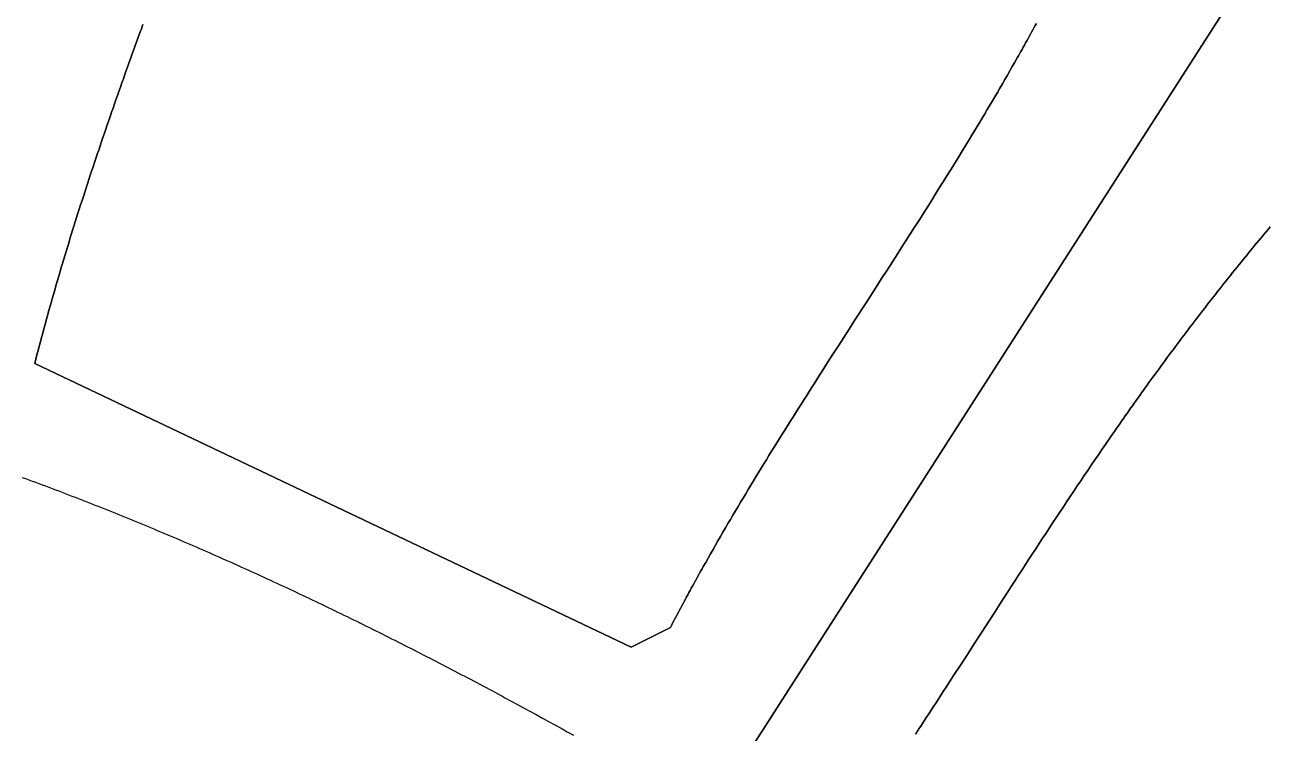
# Model space of a CAD drawing. Header units: millimetres. Extents: x -97041 to 275168, y -12500 to 263793.
# Drawn here: x 86904 to 124307, y 151008 to 172291 of the extents above; entities that cross this region are included whole.
import ezdxf

# ---------------------------------------------------------------- set-up
doc = ezdxf.new("R2010")
doc.units = ezdxf.units.MM
doc.layers.add('CLOSED_AREAS', color=7, linetype='Continuous')

msp = doc.modelspace()

# ---------------------------------------------------------------- linework, layer by layer
at = {"layer": 'CLOSED_AREAS'}
for points in [[(107468.19, 148598.322), (134201.851, 190314.585)], [(134201.851, 190314.585), (107468.19, 148598.322)], [(117285.609, 172337.34), (117250.167, 172272.054), (117214.647, 172206.8), (117179.05, 172141.578), (117143.376, 172076.389), (117107.625, 172011.23), (117071.799, 171946.103), (117035.898, 171881.008), (116999.922, 171815.943), (116963.872, 171750.908), (116927.749, 171685.905), (116891.552, 171620.931), (116855.284, 171555.987), (116818.944, 171491.073), (116782.533, 171426.188), (116746.052, 171361.333), (116709.5, 171296.506), (116636.19, 171166.939), (116562.608, 171037.485), (116488.757, 170908.141), (116414.644, 170778.907), (116340.272, 170649.78), (116265.646, 170520.757), (116190.771, 170391.838), (116115.652, 170263.021), (116040.293, 170134.302), (115964.699, 170005.681), (115888.874, 169877.155), (115812.824, 169748.723), (115736.553, 169620.382), (115660.066, 169492.131), (115583.367, 169363.968), (115506.461, 169235.89), (115429.352, 169107.896), (115352.046, 168979.984), (115274.547, 168852.152), (115196.86, 168724.398), (115118.99, 168596.72), (115040.94, 168469.116), (114962.716, 168341.584), (114884.323, 168214.122), (114805.765, 168086.729), (114727.047, 167959.402), (114648.173, 167832.139), (114569.148, 167704.939), (114489.978, 167577.799), (114410.666, 167450.718), (114331.217, 167323.694), (114251.636, 167196.724), (114171.928, 167069.807), (114092.097, 166942.941), (114012.148, 166816.123), (113932.085, 166689.353), (113851.914, 166562.628), (113771.639, 166435.946), (113691.265, 166309.304), (113610.796, 166182.703), (113530.237, 166056.138), (113449.593, 165929.609), (113368.868, 165803.113), (113288.068, 165676.648), (113126.258, 165423.806), (112964.2, 165171.066), (112801.933, 164918.412), (112639.493, 164665.831), (112476.918, 164413.305), (112314.245, 164160.82), (112151.512, 163908.36), (111826.016, 163403.452), (111663.327, 163150.973), (111500.728, 162898.457), (111338.257, 162645.889), (111175.949, 162393.252), (111013.844, 162140.532), (110851.978, 161887.713), (110771.147, 161761.261), (110690.389, 161634.779), (110609.71, 161508.264), (110529.114, 161381.714), (110448.606, 161255.129), (110368.191, 161128.504), (110287.873, 161001.84), (110207.658, 160875.133), (110127.548, 160748.382), (110047.551, 160621.585), (109967.669, 160494.74), (109887.908, 160367.845), (109808.272, 160240.898), (109728.766, 160113.897), (109649.396, 159986.84), (109570.164, 159859.726), (109491.077, 159732.552), (109412.138, 159605.316), (109333.353, 159478.016), (109254.726, 159350.652), (109176.262, 159223.219), (109097.966, 159095.717), (109019.842, 158968.144), (108941.894, 158840.498), (108864.128, 158712.776), (108786.549, 158584.978), (108709.16, 158457.1), (108631.967, 158329.141), (108554.974, 158201.099), (108478.186, 158072.973), (108401.608, 157944.759), (108325.245, 157816.457), (108249.1, 157688.064), (108173.179, 157559.578), (108097.486, 157430.998), (108022.026, 157302.321), (107946.804, 157173.546), (107871.825, 157044.67), (107797.093, 156915.692), (107722.612, 156786.61), (107648.388, 156657.421), (107574.425, 156528.124), (107500.728, 156398.717), (107427.301, 156269.198), (107354.15, 156139.566), (107317.679, 156074.706), (107281.278, 156009.817), (107244.949, 155944.898), (107208.691, 155879.95), (107172.506, 155814.972), (107136.393, 155749.964), (107100.354, 155684.925), (107064.389, 155619.855), (107028.499, 155554.755), (106992.684, 155489.623), (106956.945, 155424.46), (106921.282, 155359.266), (106885.696, 155294.039), (106850.188, 155228.781), (106814.758, 155163.49), (106779.407, 155098.166), (106744.135, 155032.81), (106708.942, 154967.42), (106673.831, 154901.997), (106638.8, 154836.541), (106603.852, 154771.05), (106568.985, 154705.526), (106534.201, 154639.967), (106499.501, 154574.374), (106464.885, 154508.746), (106430.353, 154443.083), (106395.906, 154377.384), (106361.546, 154311.65), (106327.271, 154245.881), (106293.084, 154180.075), (105117.978, 153592.522), (87197.611, 162112.041), (87231.239, 162242.98), (87265.094, 162373.795), (87299.175, 162504.486), (87333.479, 162635.054), (87368.005, 162765.5), (87402.75, 162895.827), (87437.713, 163026.035), (87472.892, 163156.125), (87508.284, 163286.099), (87543.889, 163415.959), (87579.704, 163545.705), (87615.726, 163675.339), (87651.955, 163804.861), (87688.388, 163934.275), (87725.023, 164063.58), (87761.858, 164192.778), (87798.892, 164321.87), (87836.123, 164450.858), (87873.547, 164579.743), (87911.165, 164708.527), (87948.972, 164837.21), (87986.969, 164965.794), (88025.152, 165094.28), (88063.521, 165222.669), (88102.072, 165350.963), (88140.804, 165479.164), (88179.715, 165607.272), (88218.803, 165735.288), (88258.066, 165863.215), (88297.503, 165991.053), (88337.11, 166118.804), (88376.888, 166246.468), (88416.832, 166374.048), (88456.942, 166501.545), (88497.216, 166628.959), (88537.651, 166756.293), (88578.246, 166883.547), (88618.998, 167010.723), (88659.906, 167137.823), (88700.969, 167264.846), (88742.183, 167391.796), (88783.547, 167518.672), (88825.059, 167645.477), (88866.717, 167772.211), (88908.52, 167898.877), (88950.465, 168025.475), (88992.55, 168152.006), (89034.773, 168278.472), (89077.133, 168404.875), (89119.628, 168531.215), (89162.255, 168657.494), (89205.012, 168783.713), (89247.899, 168909.873), (89290.912, 169035.976), (89334.05, 169162.024), (89377.311, 169288.017), (89420.692, 169413.956), (89464.193, 169539.843), (89507.811, 169665.68), (89551.544, 169791.467), (89595.391, 169917.207), (89639.348, 170042.899), (89683.415, 170168.546), (89727.59, 170294.149), (89771.87, 170419.709), (89816.253, 170545.228), (89860.738, 170670.706), (89905.323, 170796.146), (89950.006, 170921.547), (89994.784, 171046.913), (90039.656, 171172.243), (90084.621, 171297.54), (90129.675, 171422.805), (90174.817, 171548.038), (90220.046, 171673.242), (90265.358, 171798.417), (90310.753, 171923.565), (90356.228, 172048.687), (90401.782, 172173.785), (90447.412, 172298.86)], [(90447.412, 172298.86), (90401.782, 172173.785), (90356.228, 172048.687), (90310.753, 171923.565), (90265.358, 171798.417), (90220.046, 171673.242), (90174.817, 171548.038), (90129.675, 171422.805), (90084.621, 171297.54), (90039.656, 171172.243), (89994.784, 171046.913), (89950.006, 170921.547), (89905.323, 170796.146), (89860.738, 170670.706), (89816.253, 170545.228), (89771.87, 170419.709), (89727.59, 170294.149), (89683.415, 170168.546), (89639.348, 170042.899), (89595.391, 169917.207), (89551.544, 169791.467), (89507.811, 169665.68), (89464.193, 169539.843), (89420.692, 169413.956), (89377.311, 169288.017), (89334.05, 169162.024), (89290.912, 169035.976), (89247.899, 168909.873), (89205.012, 168783.713), (89162.255, 168657.494), (89119.628, 168531.215), (89077.133, 168404.875), (89034.773, 168278.472), (88992.55, 168152.006), (88950.465, 168025.475), (88908.52, 167898.877), (88866.717, 167772.211), (88825.059, 167645.477), (88783.547, 167518.672), (88742.183, 167391.796), (88700.969, 167264.846), (88659.906, 167137.823), (88618.998, 167010.723), (88578.246, 166883.547), (88537.651, 166756.293), (88497.216, 166628.959), (88456.942, 166501.545), (88416.832, 166374.048), (88376.888, 166246.468), (88337.11, 166118.804), (88297.503, 165991.053), (88258.066, 165863.215), (88218.803, 165735.288), (88179.715, 165607.272), (88140.804, 165479.164), (88102.072, 165350.963), (88063.521, 165222.669), (88025.152, 165094.28), (87986.969, 164965.794), (87948.972, 164837.21), (87911.165, 164708.527), (87873.547, 164579.743), (87836.123, 164450.858), (87798.892, 164321.87), (87761.858, 164192.778), (87725.023, 164063.58), (87688.388, 163934.275), (87651.955, 163804.861), (87615.726, 163675.339), (87579.704, 163545.705), (87543.889, 163415.959), (87508.284, 163286.099), (87472.892, 163156.125), (87437.713, 163026.035), (87402.75, 162895.827), (87368.005, 162765.5), (87333.479, 162635.054), (87299.175, 162504.486), (87265.094, 162373.795), (87231.239, 162242.98), (87197.611, 162112.041), (105117.978, 153592.522), (106293.084, 154180.075), (106327.271, 154245.881), (106361.546, 154311.65), (106395.906, 154377.384), (106430.353, 154443.083), (106464.885, 154508.746), (106499.501, 154574.374), (106534.201, 154639.967), (106568.985, 154705.526), (106603.852, 154771.05), (106638.8, 154836.541), (106673.831, 154901.997), (106708.942, 154967.42), (106744.135, 155032.81), (106779.407, 155098.166), (106814.758, 155163.49), (106850.188, 155228.781), (106885.696, 155294.039), (106921.282, 155359.266), (106956.945, 155424.46), (106992.684, 155489.623), (107028.499, 155554.755), (107064.389, 155619.855), (107100.354, 155684.925), (107136.393, 155749.964), (107172.506, 155814.972), (107208.691, 155879.95), (107244.949, 155944.898), (107281.278, 156009.817), (107317.679, 156074.706), (107354.15, 156139.566), (107427.301, 156269.198), (107500.728, 156398.717), (107574.425, 156528.124), (107648.388, 156657.421), (107722.612, 156786.61), (107797.093, 156915.692), (107871.825, 157044.67), (107946.804, 157173.546), (108022.026, 157302.321), (108097.486, 157430.998), (108173.179, 157559.578), (108249.1, 157688.064), (108325.245, 157816.457), (108401.608, 157944.759), (108478.186, 158072.973), (108554.974, 158201.099), (108631.967, 158329.141), (108709.16, 158457.1), (108786.549, 158584.978), (108864.128, 158712.776), (108941.894, 158840.498), (109019.842, 158968.144), (109097.966, 159095.717), (109176.262, 159223.219), (109254.726, 159350.652), (109333.353, 159478.016), (109412.138, 159605.316), (109491.077, 159732.552), (109570.164, 159859.726), (109649.396, 159986.84), (109728.766, 160113.897), (109808.272, 160240.898), (109887.908, 160367.845), (109967.669, 160494.74), (110047.551, 160621.585), (110127.548, 160748.382), (110207.658, 160875.133), (110287.873, 161001.84), (110368.191, 161128.504), (110448.606, 161255.129), (110529.114, 161381.714), (110609.71, 161508.264), (110690.389, 161634.779), (110771.147, 161761.261), (110851.978, 161887.713), (111013.844, 162140.532), (111175.949, 162393.252), (111338.257, 162645.889), (111500.728, 162898.457), (111663.327, 163150.973), (111826.016, 163403.452), (112151.512, 163908.36), (112314.245, 164160.82), (112476.918, 164413.305), (112639.493, 164665.831), (112801.933, 164918.412), (112964.2, 165171.066), (113126.258, 165423.806), (113288.068, 165676.648), (113368.868, 165803.113), (113449.593, 165929.609), (113530.237, 166056.138), (113610.796, 166182.703), (113691.265, 166309.304), (113771.639, 166435.946), (113851.914, 166562.628), (113932.085, 166689.353), (114012.148, 166816.123), (114092.097, 166942.941), (114171.928, 167069.807), (114251.636, 167196.724), (114331.217, 167323.694), (114410.666, 167450.718), (114489.978, 167577.799), (114569.148, 167704.939), (114648.173, 167832.139), (114727.047, 167959.402), (114805.765, 168086.729), (114884.323, 168214.122), (114962.716, 168341.584), (115040.94, 168469.116), (115118.99, 168596.72), (115196.86, 168724.398), (115274.547, 168852.152), (115352.046, 168979.984), (115429.352, 169107.896), (115506.461, 169235.89), (115583.367, 169363.968), (115660.066, 169492.131), (115736.553, 169620.382), (115812.824, 169748.723), (115888.874, 169877.155), (115964.699, 170005.681), (116040.293, 170134.302), (116115.652, 170263.021), (116190.771, 170391.838), (116265.646, 170520.757), (116340.272, 170649.78), (116414.644, 170778.907), (116488.757, 170908.141), (116562.608, 171037.485), (116636.19, 171166.939), (116709.5, 171296.506), (116746.052, 171361.333), (116782.533, 171426.188), (116818.944, 171491.073), (116855.284, 171555.987), (116891.552, 171620.931), (116927.749, 171685.905), (116963.872, 171750.908), (116999.922, 171815.943), (117035.898, 171881.008), (117071.799, 171946.103), (117107.625, 172011.23), (117143.376, 172076.389), (117179.05, 172141.578), (117214.647, 172206.8), (117250.167, 172272.054), (117285.609, 172337.34)], [(113655.383, 150970.898), (113681.188, 151011.463), (113707.132, 151052.036), (113733.201, 151092.616), (113759.382, 151133.202), (113812.025, 151214.389), (113864.95, 151295.591), (113918.047, 151376.803), (113971.206, 151458.018), (114075.602, 151617.662), (114179.821, 151777.293), (114283.872, 151936.906), (114387.764, 152096.5), (114491.505, 152256.073), (114595.104, 152415.621), (114698.572, 152575.142), (114801.915, 152734.633), (115008.268, 153053.517), (115214.234, 153372.253), (115419.886, 153690.819), (115625.294, 154009.195), (116035.67, 154645.297), (116240.78, 154962.982), (116445.933, 155280.395), (116548.549, 155438.993), (116651.203, 155597.516), (116753.903, 155755.961), (116856.66, 155914.325), (116959.481, 156072.606), (117062.376, 156230.801), (117165.353, 156388.908), (117268.422, 156546.924), (117371.592, 156704.846), (117474.871, 156862.672), (117578.269, 157020.4), (117681.795, 157178.027), (117785.457, 157335.55), (117889.264, 157492.967), (117993.226, 157650.275), (118097.351, 157807.472), (118201.648, 157964.555), (118306.127, 158121.521), (118410.796, 158278.368), (118515.664, 158435.094), (118620.741, 158591.696), (118726.035, 158748.171), (118831.554, 158904.517), (118937.309, 159060.731), (119043.308, 159216.811), (119149.56, 159372.753), (119202.784, 159450.673), (119256.074, 159528.557), (119309.432, 159606.405), (119362.859, 159684.218), (119416.356, 159761.995), (119469.924, 159839.735), (119523.564, 159917.438), (119577.278, 159995.105), (119631.066, 160072.733), (119684.929, 160150.325), (119738.87, 160227.878), (119792.888, 160305.392), (119846.985, 160382.868), (119901.162, 160460.305), (119955.42, 160537.703), (120009.761, 160615.061), (120064.185, 160692.379), (120118.693, 160769.657), (120173.288, 160846.894), (120227.969, 160924.09), (120282.738, 161001.245), (120337.596, 161078.358), (120392.544, 161155.429), (120447.583, 161232.459), (120502.715, 161309.445), (120557.94, 161386.389), (120613.26, 161463.29), (120668.676, 161540.147), (120729.166, 161623.84), (120789.772, 161707.48), (120850.494, 161791.069), (120911.332, 161874.605), (120972.287, 161958.09), (121033.359, 162041.521), (121094.549, 162124.901), (121155.857, 162208.227), (121217.284, 162291.502), (121278.829, 162374.723), (121340.494, 162457.892), (121402.279, 162541.009), (121464.184, 162624.072), (121526.21, 162707.083), (121588.357, 162790.04), (121650.626, 162872.945), (121713.017, 162955.796), (121775.531, 163038.595), (121838.167, 163121.34), (121900.927, 163204.032), (121963.811, 163286.67), (122026.819, 163369.255), (122089.952, 163451.787), (122153.21, 163534.265), (122216.594, 163616.69), (122280.104, 163699.06), (122343.741, 163781.377), (122407.504, 163863.64), (122471.395, 163945.85), (122535.414, 164028.005), (122599.561, 164110.106), (122663.837, 164192.154), (122728.243, 164274.147), (122792.777, 164356.085), (122857.442, 164437.97), (122922.238, 164519.8), (122987.164, 164601.576), (123052.222, 164683.297), (123117.412, 164764.964), (123182.734, 164846.576), (123248.189, 164928.133), (123313.777, 165009.636), (123379.499, 165091.084), (123445.355, 165172.477), (123511.345, 165253.815), (123577.471, 165335.098), (123643.732, 165416.326), (123710.128, 165497.498), (123776.661, 165578.616), (123843.331, 165659.678), (123910.138, 165740.685), (123977.083, 165821.636), (124044.166, 165902.532), (124111.387, 165983.372), (124178.747, 166064.157), (124246.247, 166144.886), (124313.886, 166225.559)], [(124313.886, 166225.559), (124246.247, 166144.886), (124178.747, 166064.157), (124111.387, 165983.372), (124044.166, 165902.532), (123977.083, 165821.636), (123910.138, 165740.685), (123843.331, 165659.678), (123776.661, 165578.616), (123710.128, 165497.498), (123643.732, 165416.326), (123577.471, 165335.098), (123511.345, 165253.815), (123445.355, 165172.477), (123379.499, 165091.084), (123313.777, 165009.636), (123248.189, 164928.133), (123182.734, 164846.576), (123117.412, 164764.964), (123052.222, 164683.297), (122987.164, 164601.576), (122922.238, 164519.8), (122857.442, 164437.97), (122792.777, 164356.085), (122728.243, 164274.147), (122663.837, 164192.154), (122599.561, 164110.106), (122535.414, 164028.005), (122471.395, 163945.85), (122407.504, 163863.64), (122343.741, 163781.377), (122280.104, 163699.06), (122216.594, 163616.69), (122153.21, 163534.265), (122089.952, 163451.787), (122026.819, 163369.255), (121963.811, 163286.67), (121900.927, 163204.032), (121838.167, 163121.34), (121775.531, 163038.595), (121713.017, 162955.796), (121650.626, 162872.945), (121588.357, 162790.04), (121526.21, 162707.083), (121464.184, 162624.072), (121402.279, 162541.009), (121340.494, 162457.892), (121278.829, 162374.723), (121217.284, 162291.502), (121155.857, 162208.227), (121094.549, 162124.901), (121033.359, 162041.521), (120972.287, 161958.09), (120911.332, 161874.605), (120850.494, 161791.069), (120789.772, 161707.48), (120729.166, 161623.84), (120668.676, 161540.147), (120613.26, 161463.29), (120557.94, 161386.389), (120502.715, 161309.445), (120447.583, 161232.459), (120392.544, 161155.429), (120337.596, 161078.358), (120282.738, 161001.245), (120227.969, 160924.09), (120173.288, 160846.894), (120118.693, 160769.657), (120064.185, 160692.379), (120009.761, 160615.061), (119955.42, 160537.703), (119901.162, 160460.305), (119846.985, 160382.868), (119792.888, 160305.392), (119738.87, 160227.878), (119684.929, 160150.325), (119631.066, 160072.733), (119577.278, 159995.105), (119523.564, 159917.438), (119469.924, 159839.735), (119416.356, 159761.995), (119362.859, 159684.218), (119309.432, 159606.405), (119256.074, 159528.557), (119202.784, 159450.673), (119149.56, 159372.753), (119043.308, 159216.811), (118937.309, 159060.731), (118831.554, 158904.517), (118726.035, 158748.171), (118620.741, 158591.696), (118515.664, 158435.094), (118410.796, 158278.368), (118306.127, 158121.521), (118201.648, 157964.555), (118097.351, 157807.472), (117993.226, 157650.275), (117889.264, 157492.967), (117785.457, 157335.55), (117681.795, 157178.027), (117578.269, 157020.4), (117474.871, 156862.672), (117371.592, 156704.846), (117268.422, 156546.924), (117165.353, 156388.908), (117062.376, 156230.801), (116959.481, 156072.606), (116856.66, 155914.325), (116753.903, 155755.961), (116651.203, 155597.516), (116548.549, 155438.993), (116445.933, 155280.395), (116240.78, 154962.982), (116035.67, 154645.297), (115625.294, 154009.195), (115419.886, 153690.819), (115214.234, 153372.253), (115008.268, 153053.517), (114801.915, 152734.633), (114698.572, 152575.142), (114595.104, 152415.621), (114491.505, 152256.073), (114387.764, 152096.5), (114283.872, 151936.906), (114179.821, 151777.293), (114075.602, 151617.662), (113971.206, 151458.018), (113918.047, 151376.803), (113864.95, 151295.591), (113812.025, 151214.389), (113759.382, 151133.202), (113733.201, 151092.616), (113707.132, 151052.036), (113681.188, 151011.463), (113655.383, 150970.898)], [(86824.021, 158693.301), (86923.811, 158656.742), (87023.553, 158620.065), (87123.246, 158583.271), (87222.89, 158546.361), (87322.487, 158509.333), (87422.035, 158472.19), (87521.535, 158434.93), (87620.987, 158397.555), (87720.392, 158360.065), (87819.749, 158322.46), (87919.058, 158284.74), (88018.32, 158246.905), (88117.535, 158208.957), (88216.703, 158170.895), (88315.824, 158132.72), (88414.898, 158094.431), (88513.925, 158056.03), (88612.906, 158017.517), (88711.84, 157978.891), (88810.728, 157940.154), (88909.57, 157901.305), (89008.366, 157862.345), (89107.115, 157823.274), (89205.82, 157784.093), (89304.478, 157744.801), (89403.091, 157705.4), (89501.659, 157665.889), (89600.181, 157626.269), (89698.658, 157586.54), (89797.091, 157546.703), (89895.478, 157506.757), (89993.821, 157466.704), (90092.119, 157426.543), (90190.373, 157386.274), (90288.583, 157345.899), (90386.748, 157305.417), (90484.869, 157264.828), (90582.947, 157224.134), (90680.98, 157183.334), (90778.97, 157142.429), (90876.917, 157101.418), (90974.82, 157060.303), (91072.68, 157019.083), (91170.497, 156977.76), (91268.27, 156936.333), (91366.001, 156894.802), (91463.689, 156853.168), (91561.335, 156811.431), (91658.938, 156769.592), (91756.499, 156727.651), (91854.018, 156685.608), (91951.495, 156643.463), (92048.929, 156601.217), (92146.322, 156558.87), (92243.674, 156516.423), (92340.983, 156473.876), (92438.252, 156431.228), (92535.479, 156388.482), (92632.665, 156345.635), (92729.81, 156302.69), (92826.914, 156259.646), (92923.978, 156216.504), (93021.001, 156173.264), (93117.983, 156129.927), (93214.926, 156086.491), (93311.828, 156042.959), (93408.689, 155999.331), (93505.511, 155955.605), (93602.294, 155911.784), (93699.036, 155867.867), (93795.739, 155823.855), (93892.403, 155779.747), (93989.027, 155735.545), (94085.613, 155691.248), (94182.159, 155646.858), (94278.666, 155602.373), (94375.135, 155557.795), (94471.565, 155513.124), (94567.957, 155468.359), (94664.31, 155423.503), (94760.625, 155378.554), (94856.902, 155333.513), (94953.141, 155288.381), (95049.342, 155243.157), (95145.506, 155197.842), (95241.632, 155152.437), (95337.721, 155106.942), (95433.772, 155061.356), (95529.787, 155015.681), (95625.764, 154969.917), (95721.704, 154924.063), (95817.608, 154878.121), (95913.475, 154832.091), (96009.306, 154785.972), (96105.1, 154739.766), (96200.858, 154693.473), (96296.58, 154647.092), (96392.266, 154600.624), (96487.917, 154554.07), (96583.531, 154507.43), (96679.11, 154460.705), (96774.654, 154413.893), (96870.162, 154366.997), (96965.636, 154320.015), (97061.074, 154272.95), (97156.477, 154225.8), (97251.846, 154178.566), (97347.18, 154131.248), (97442.479, 154083.847), (97537.745, 154036.364), (97632.976, 153988.798), (97728.172, 153941.149), (97823.335, 153893.419), (97918.465, 153845.607), (98013.56, 153797.713), (98108.622, 153749.739), (98203.65, 153701.684), (98298.646, 153653.548), (98393.608, 153605.333), (98488.537, 153557.038), (98583.433, 153508.663), (98678.296, 153460.21), (98773.127, 153411.677), (98867.925, 153363.066), (98962.691, 153314.377), (99057.425, 153265.611), (99152.127, 153216.767), (99246.796, 153167.845), (99341.434, 153118.847), (99436.04, 153069.773), (99530.615, 153020.622), (99625.158, 152971.395), (99719.67, 152922.093), (99814.151, 152872.715), (99908.6, 152823.263), (100003.019, 152773.736), (100097.407, 152724.135), (100191.765, 152674.46), (100286.092, 152624.711), (100380.388, 152574.889), (100474.655, 152524.994), (100568.891, 152475.026), (100663.097, 152424.986), (100757.274, 152374.874), (100851.42, 152324.69), (100945.538, 152274.435), (101039.625, 152224.109), (101133.684, 152173.712), (101227.713, 152123.245), (101321.713, 152072.707), (101509.627, 151971.423), (101697.427, 151869.863), (101885.113, 151768.029), (102072.686, 151665.923), (102260.148, 151563.548), (102447.5, 151460.907), (102634.743, 151358.003), (102821.877, 151254.837), (103008.904, 151151.413), (103195.826, 151047.732), (103382.642, 150943.799)]]:
    msp.add_lwpolyline(points, dxfattribs=at)

doc.saveas('drawing.dxf')
